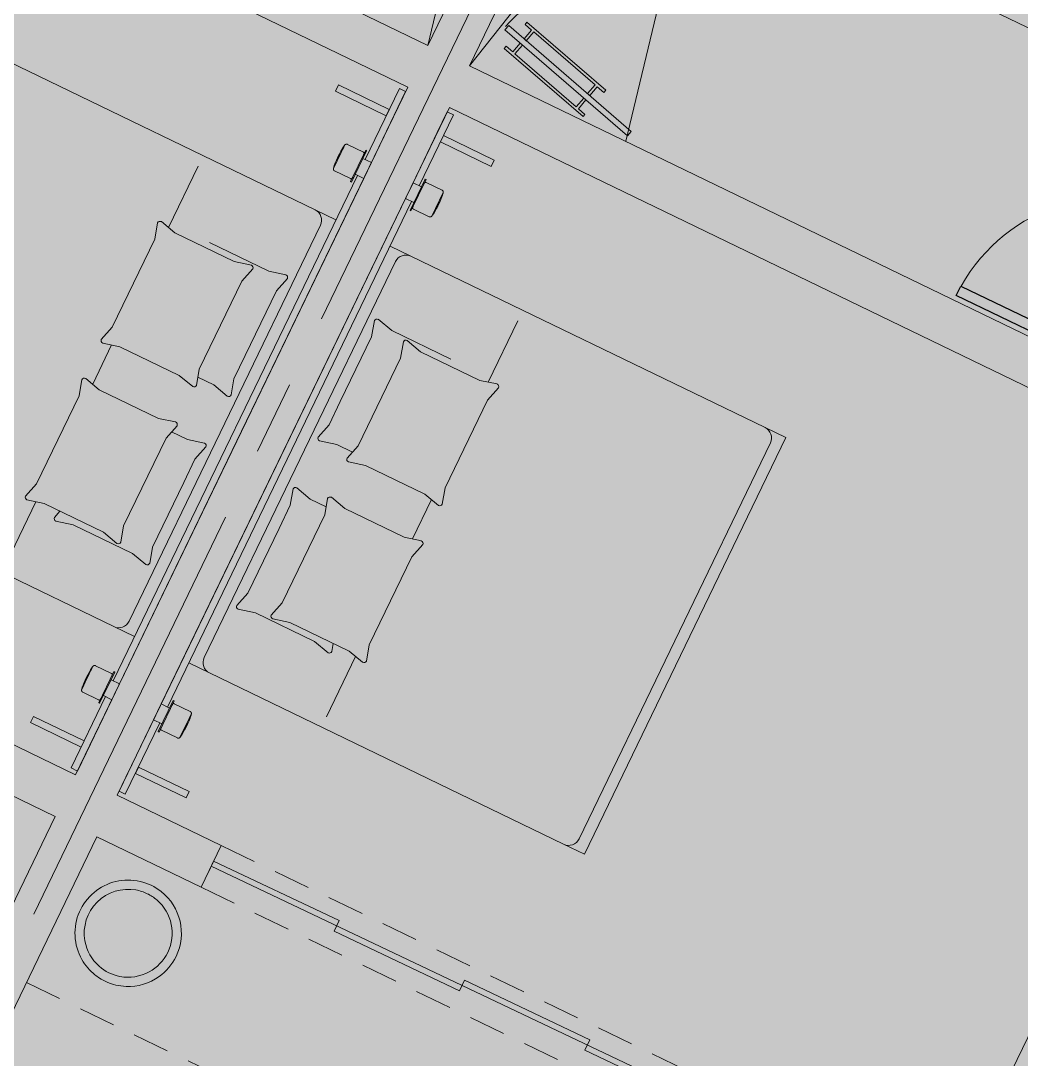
# Model space of a CAD drawing. Header units: metres. Extents: x -466 to 1322, y -1072 to 50.
# Drawn here: x 436.452 to 440.777, y -435.579 to -431.092 of the extents above; entities that cross this region are included whole.
import ezdxf

# ---------------------------------------------------------------- set-up
doc = ezdxf.new("R2010")
doc.units = ezdxf.units.M
for name, pattern in [('B1 P BAJA$0$HIDDEN', [9.525, 6.35, -3.175]), ('CENTER2', [28.575, 19.05, -3.175, 3.175, -3.175]), ('HIDDEN', [9.525, 6.35, -3.175]), ('Hidden 1_16_', [0.002381, 0.001587, -0.00079375])]:
    doc.linetypes.add(name, pattern=pattern)
for name, color, linetype, lineweight in [('A - CANCEL', 2, 'Continuous', 0), ('A - Hatch muros', 4, 'Continuous', 0), ('A - MURO BAJO', 2, 'Continuous', 0), ('A - PROY', 250, 'B1 P BAJA$0$HIDDEN', 0), ('A-DOOR', 2, 'Continuous', 9), ('A-EJES', 61, 'CENTER2', 0), ('A-Fixt', 122, 'Continuous', 5), ('A-MUEBLES', 5, 'Continuous', 0), ('A-MURO INT', 4, 'Continuous', 0)]:
    doc.layers.add(name, color=color, linetype=linetype, lineweight=lineweight)
doc.layers.add('A-PUERTA', color=2, linetype='Continuous')
doc.layers.add('Hatch Exterior', color=7, linetype='Continuous', lineweight=0, true_color=0xa99b89)
doc.layers.add('Hatch Interior', color=7, linetype='Continuous', lineweight=0, true_color=0xaf6350)

# ---------------------------------------------------------------- blocks, each defined once
blk = doc.blocks.new('JVAS_Puerta - 0_90 X 2_10-V18-Planta Baja')
at = {"color": 0}
for p, q in [((-0.425, -0.0425), (-0.425, -0.9025)), ((-0.374, -0.0425), (-0.425, -0.0425)), ((-0.374, -0.9025), (-0.374, -0.0425)), ((-0.425, -0.9025), (-0.374, -0.9025))]:
    blk.add_line(p, q, dxfattribs=at)
at = {"layer": 'A - PROY', "color": 18, "linetype": 'Continuous', "ltscale": 100, "true_color": 0x000000}
blk.add_arc((-0.425, -0.0525), 0.85, 273.4398, 0, dxfattribs=at)
at = {"layer": 'A-DOOR', "color": 253, "linetype": 'Continuous', "ltscale": 100}
for p, q in [((-0.45, 0.0425), (0.45, 0.0425)), ((-0.374, -0.1075), (0.45, -0.1075))]:
    blk.add_line(p, q, dxfattribs=at)
at = {"layer": 'A-DOOR'}
for p, q in [((-0.425, 0.0425), (-0.45, 0.0425)), ((-0.45, 0.0425), (-0.45, -0.1075)), ((-0.425, -0.0225), (-0.425, 0.0425)), ((0.45, 0.0425), (0.425, 0.0425)), ((0.425, 0.0425), (0.425, -0.0225)), ((0.45, -0.1075), (0.45, 0.0425)), ((-0.4, -0.0225), (-0.425, -0.0225)), ((-0.425, -0.1075), (-0.425, -0.0425)), ((-0.425, -0.0425), (-0.4, -0.0425)), ((-0.4, -0.0425), (-0.4, -0.0225)), ((0.425, -0.0225), (0.4, -0.0225)), ((0.4, -0.0225), (0.4, -0.0425)), ((0.4, -0.0425), (0.425, -0.0425)), ((0.425, -0.0425), (0.425, -0.1075)), ((-0.45, -0.1075), (-0.425, -0.1075)), ((0.425, -0.1075), (0.45, -0.1075))]:
    blk.add_line(p, q, dxfattribs=at)

msp = doc.modelspace()

# ---------------------------------------------------------------- hatches: boundary and pattern name
at = {"layer": 'A - Hatch muros', "transparency": 33554687}
h = msp.add_hatch(color=256, dxfattribs=at)
h.dxf.hatch_style = 1
h.paths.add_polyline_path([(422.6792, -430.2434), (426.1177, -423.131), (426.6579, -423.3922), (426.5709, -423.5722), (426.2107, -423.3981), (423.9039, -428.1697), (424.354, -428.3874), (424.267, -428.5674), (423.8168, -428.3498), (422.8593, -430.3305)])
h.paths.add_polyline_path([(429.5687, -427.0209), (430.3521, -425.4003), (427.6512, -424.0945), (427.216, -424.9948), (427.0359, -424.9078), (427.5582, -423.8274), (433.5002, -426.7001), (432.9779, -427.7805), (432.7979, -427.6934), (433.2331, -426.7931), (430.5322, -425.4874), (429.7487, -427.1079), (432.6297, -428.5007), (432.5427, -428.6808), (429.6617, -427.288), (428.2253, -430.259), (428.6755, -430.4766), (428.5884, -430.6567), (428.1383, -430.439), (427.1807, -432.4197), (427.0007, -432.3327), (427.9582, -430.352), (427.5081, -430.1344), (427.5951, -429.9543), (428.0453, -430.1719), (429.4816, -427.2009), (426.6006, -425.8081), (426.6877, -425.628)])
h.paths.add_polyline_path([(432.4598, -432.5283), (431.5022, -434.509), (431.3221, -434.4219), (432.2797, -432.4412), (431.8295, -432.2236), (431.9166, -432.0435), (432.3667, -432.2612), (434.6736, -427.4895), (434.3135, -427.3154), (434.4005, -427.1354), (435.3008, -427.5706), (435.2138, -427.7507), (434.8537, -427.5766), (432.5468, -432.3482), (432.997, -432.5658), (432.9099, -432.7459)])
h.paths.add_polyline_path([(438.2116, -431.1993), (438.9951, -429.5788), (436.2942, -428.273), (435.8589, -429.1733), (435.6788, -429.0863), (436.2012, -428.0059), (442.1432, -430.8786), (441.6209, -431.959), (441.4408, -431.8719), (441.8761, -430.9716), (439.1751, -429.6658), (438.3917, -431.2864), (441.2727, -432.6792), (441.1856, -432.8593), (438.3046, -431.4664), (436.8683, -434.4375), (437.3184, -434.6551), (437.2314, -434.8351), (436.7812, -434.6175), (435.8237, -436.5982), (435.6436, -436.5111), (436.6012, -434.5305), (436.151, -434.3128), (436.2381, -434.1328), (436.6882, -434.3504), (438.1246, -431.3794), (435.2436, -429.9866), (435.3306, -429.8065)])
h.paths.add_polyline_path([(443.3166, -431.668), (441.0097, -436.4396), (440.5595, -436.222), (440.4725, -436.4021), (440.9226, -436.6197), (439.9651, -438.6004), (440.1451, -438.6874), (441.1027, -436.7067), (441.5529, -436.9244), (441.6399, -436.7443), (441.1897, -436.5267), (443.4966, -431.7551), (443.8567, -431.9292), (443.9438, -431.7491), (443.0435, -431.3138), (442.9564, -431.4939)])
h.paths.add_polyline_path([(446.8546, -435.3778), (447.638, -433.7572), (444.9371, -432.4515), (444.5018, -433.3518), (444.3218, -433.2647), (444.8441, -432.1844), (450.7861, -435.0571), (450.2638, -436.1374), (450.0837, -436.0504), (450.519, -435.1501), (447.8181, -433.8443), (447.0346, -435.4648), (449.9156, -436.8577), (449.8285, -437.0377), (446.9476, -435.6449), (445.5112, -438.6159), (445.9614, -438.8335), (445.8743, -439.0136), (445.4242, -438.796), (444.4666, -440.7767), (444.2865, -440.6896), (445.2441, -438.7089), (444.794, -438.4913), (444.881, -438.3112), (445.3312, -438.5289), (446.7675, -435.5579), (443.8865, -434.165), (443.9736, -433.985)])
h.paths.add_polyline_path([(452.2266, -435.7535), (451.6864, -435.4923), (451.5994, -435.6724), (451.9595, -435.8465), (449.6526, -440.6181), (449.2037, -440.4011), (449.1142, -440.5799), (449.5656, -440.7982), (448.608, -442.7788), (448.7881, -442.8659)])
at = {"layer": 'Hatch Exterior', "transparency": 33554687}
h = msp.add_hatch(color=256, dxfattribs=at)
h.dxf.hatch_style = 1
h.paths.add_polyline_path([(422.6792, -430.2434), (427.1807, -432.4197), (431.5022, -434.509), (448.8046, -442.8739), (449.7456, -440.8852), (423.8168, -428.3498), (423.6368, -428.2628)])
at = {"layer": 'Hatch Interior', "transparency": 33554687}
h = msp.add_hatch(color=256, dxfattribs=at)
h.dxf.hatch_style = 1
edge = h.paths.add_edge_path()
edge.add_line((417.7382, -422.6064), (419.3856, -424.8173))
edge.add_arc((419.7198, -425.4323), 0.7, 36.6996, 118.5178, ccw=False)
edge.add_line((420.2811, -425.014), (421.6441, -423.998))
edge.add_line((421.6441, -423.998), (425.1105, -425.6739))
edge.add_line((425.1105, -425.6739), (423.8168, -428.3498))
edge.add_line((423.8168, -428.3498), (449.7456, -440.8852))
edge.add_line((449.7456, -440.8852), (452.2266, -435.7535))
edge.add_line((452.2266, -435.7535), (452.8795, -434.403))
edge.add_line((452.8795, -434.403), (426.2776, -421.5422))
edge.add_line((426.2776, -421.5422), (424.9683, -419.8365))
edge.add_line((424.9683, -419.8365), (443.8484, -405.7639))
edge.add_line((443.8484, -405.7639), (442.6531, -404.1604))
edge.add_line((442.6531, -404.1604), (449.1895, -399.2884))
edge.add_line((449.1895, -399.2884), (446.0819, -395.1192))
edge.add_line((446.0819, -395.1192), (408.2908, -423.2873))
edge.add_line((408.2908, -423.2873), (413.4672, -425.7899))
edge.add_line((413.4672, -425.7899), (417.7382, -422.6064))

# ---------------------------------------------------------------- linework, layer by layer
at = {"layer": 'A - CANCEL'}
for points in [[(437.2642, -434.7677), (437.2856, -434.7225), (437.8276, -434.9799), (437.8062, -435.0251), (438.3481, -435.2825), (438.3696, -435.2373), (438.9116, -435.4947), (438.8901, -435.5399)], [(437.2749, -434.7451), (440.5268, -436.2895), (440.5161, -436.3121), (439.9741, -436.0547), (439.9956, -436.0095), (439.4536, -435.7521), (439.4321, -435.7973), (438.8901, -435.5399)]]:
    msp.add_lwpolyline(points, dxfattribs=at)
at = {"layer": 'A - MURO BAJO', "ltscale": 0.05}
msp.add_lwpolyline([(441.6149, -431.5118), (440.4895, -430.9677), (440.7507, -430.4275)], dxfattribs=at)
at = {"layer": 'A - PROY', "linetype": 'HIDDEN'}
for p, q in [((438.6123, -429.5015), (438.2116, -431.1993)), ((439.4735, -429.9178), (438.3917, -431.2864)), ((439.4735, -429.9178), (439.0669, -431.6128))]:
    msp.add_line(p, q, dxfattribs=at)
at = {"layer": 'A - PROY', "color": 250, "linetype": 'Hidden 1_16_', "ltscale": 100}
msp.add_line((436.4765, -435.2477), (440.618, -437.2499), dxfattribs=at)
for points in [[(437.3184, -434.6551), (440.5595, -436.222)], [(437.2314, -434.8351), (440.4725, -436.4021)]]:
    msp.add_lwpolyline(points, dxfattribs=at)
at = {"layer": 'A - PROY', "linetype": 'Continuous', "ltscale": 100}
msp.add_arc((439.078, -431.574), 0.6997, 64.7196, 139.2625, dxfattribs=at)
at = {"layer": 'A-DOOR'}
msp.add_line((438.5612, -431.1128), (439.0911, -431.5702), dxfattribs=at)
msp.add_lwpolyline([(438.5612, -431.1128), (438.5449, -431.1317), (439.0749, -431.5889), (439.0911, -431.5702)], dxfattribs=at)
at = {"layer": 'A-EJES', "ltscale": 0.1}
msp.add_line((439.825, -428.0918), (433.9344, -440.2762), dxfattribs=at)
at = {"layer": 'A-Fixt'}
for points in [[(438.9115, -431.4151), (438.9019, -431.4068), (438.9345, -431.369), (438.6696, -431.1403), (438.6369, -431.1781), (438.6273, -431.1698), (438.66, -431.132), (438.6318, -431.1076), (438.64, -431.098), (438.9807, -431.392), (438.9724, -431.4017), (438.9442, -431.3773)], [(438.8951, -431.4341), (438.8855, -431.4258), (438.8529, -431.4636), (438.5879, -431.2349), (438.6206, -431.197), (438.611, -431.1888), (438.5783, -431.2266), (438.5501, -431.2022), (438.5418, -431.2118), (438.8824, -431.5059), (438.8907, -431.4963), (438.8625, -431.4719)]]:
    msp.add_lwpolyline(points, close=True, dxfattribs=at)
at = {"layer": 'A-MUEBLES'}
for p, q in [((437.724, -431.9087), (436.1935, -431.1688)), ((437.8258, -431.369), (437.8127, -431.3962)), ((438.0448, -431.4749), (437.8258, -431.369)), ((438.0883, -431.3849), (437.9401, -431.6915)), ((438.1156, -431.398), (438.0883, -431.3849)), ((437.8127, -431.3962), (438.0317, -431.5021)), ((437.9673, -431.7046), (438.1156, -431.398)), ((438.0719, -431.4883), (438.1155, -431.3982)), ((438.0317, -431.5021), (438.0448, -431.4749)), ((437.9673, -431.7046), (438.0589, -431.5153)), ((438.0589, -431.5153), (438.0719, -431.4883)), ((438.1474, -431.7917), (438.2956, -431.4851)), ((438.3228, -431.4982), (438.1746, -431.8048)), ((438.252, -431.5753), (438.2955, -431.4853)), ((438.2956, -431.4851), (438.3228, -431.4982)), ((438.1474, -431.7917), (438.2389, -431.6023)), ((438.2389, -431.6023), (438.252, -431.5753)), ((438.2661, -431.6155), (438.2793, -431.5883)), ((438.4852, -431.7214), (438.2661, -431.6155)), ((438.2793, -431.5883), (438.4983, -431.6942)), ((437.8528, -431.6285), (437.8035, -431.7306)), ((437.8435, -431.6477), (437.8528, -431.6285)), ((437.9328, -431.6593), (437.8641, -431.6261)), ((437.8776, -431.7868), (437.9429, -431.6517)), ((437.9468, -431.6536), (437.8815, -431.7887)), ((437.9429, -431.6517), (437.9418, -431.654)), ((437.9468, -431.6536), (437.9429, -431.6517)), ((437.9457, -431.6559), (437.9468, -431.6536)), ((437.9673, -431.7046), (437.9307, -431.6869)), ((437.9673, -431.7046), (437.9343, -431.773)), ((438.4983, -431.6942), (438.4852, -431.7214)), ((437.0901, -431.985), (437.2183, -431.7198)), ((437.8035, -431.7306), (437.8128, -431.7113)), ((437.8086, -431.7409), (437.8773, -431.7741)), ((437.907, -431.7599), (436.8513, -433.9436)), ((436.8785, -433.9567), (437.9343, -431.773)), ((437.406, -432.8657), (437.9343, -431.773)), ((437.8787, -431.7845), (437.8776, -431.7868)), ((437.8776, -431.7868), (437.8815, -431.7887)), ((437.8815, -431.7887), (437.8827, -431.7864)), ((437.8976, -431.7553), (437.9343, -431.773)), ((438.1474, -431.7917), (438.1143, -431.8601)), ((438.2001, -431.7761), (438.1348, -431.9111)), ((438.1387, -431.913), (438.204, -431.7779)), ((438.1474, -431.7917), (438.184, -431.8094)), ((438.199, -431.7784), (438.2001, -431.7761)), ((438.2001, -431.7761), (438.204, -431.7779)), ((438.204, -431.7779), (438.2029, -431.7802)), ((438.2044, -431.7906), (438.273, -431.8238)), ((438.2782, -431.8342), (438.2288, -431.9362)), ((438.2689, -431.8534), (438.2782, -431.8342)), ((437.0586, -434.0438), (438.1143, -431.8601)), ((438.1415, -431.8732), (437.0858, -434.057)), ((437.586, -432.9528), (438.1143, -431.8601)), ((438.1509, -431.8778), (438.1143, -431.8601)), ((437.814, -431.9523), (437.724, -431.9087)), ((438.1348, -431.9111), (438.1359, -431.9088)), ((438.1387, -431.913), (438.1348, -431.9111)), ((438.1398, -431.9107), (438.1387, -431.913)), ((438.2175, -431.9386), (438.1489, -431.9054)), ((438.2288, -431.9362), (438.2381, -431.917)), ((436.9203, -433.6861), (437.7473, -431.9755)), ((437.0312, -432.0354), (437.0434, -431.965)), ((437.06, -431.9598), (437.1182, -432.0084)), ((437.1182, -432.0084), (437.3744, -432.1323)), ((436.8476, -432.4152), (437.0312, -432.0354)), ((437.2676, -432.0497), (437.5238, -432.1735)), ((438.0485, -432.0656), (438.1385, -432.1092)), ((438.1385, -432.1092), (439.6691, -432.8491)), ((437.2448, -433.843), (438.0718, -432.1324)), ((437.3744, -432.1323), (437.4487, -432.1477)), ((437.455, -432.164), (437.4073, -432.2173)), ((437.5238, -432.1735), (437.5981, -432.189)), ((437.4073, -432.2173), (437.2237, -432.597)), ((437.6044, -432.2052), (437.5567, -432.2585)), ((437.5567, -432.2585), (437.4214, -432.5384)), ((436.7999, -432.4685), (436.8476, -432.4152)), ((437.9805, -432.387), (437.9683, -432.4575)), ((438.0554, -432.4305), (437.9971, -432.3819)), ((438.4725, -432.6533), (438.6007, -432.3881)), ((437.9683, -432.4575), (437.833, -432.7374)), ((438.3116, -432.5544), (438.0554, -432.4305)), ((436.7626, -432.6626), (436.8447, -432.4927)), ((436.8805, -432.5002), (436.8062, -432.4847)), ((437.1367, -432.624), (436.8805, -432.5002)), ((438.1056, -432.4785), (438.0934, -432.549)), ((438.1805, -432.522), (438.1222, -432.4734)), ((437.4214, -432.5384), (437.3731, -432.6383)), ((438.0934, -432.549), (437.9099, -432.9287)), ((438.4367, -432.6458), (438.1805, -432.522)), ((437.2237, -432.597), (437.2115, -432.6675)), ((436.7158, -432.6425), (436.7036, -432.713)), ((436.7906, -432.686), (436.7324, -432.6374)), ((437.1949, -432.6727), (437.1367, -432.624)), ((437.2861, -432.6653), (437.2176, -432.6322)), ((437.3731, -432.6383), (437.3609, -432.7088)), ((438.511, -432.6613), (438.4367, -432.6458)), ((437.0469, -432.8099), (436.7906, -432.686)), ((437.3443, -432.7139), (437.2861, -432.6653)), ((438.4696, -432.7308), (438.5172, -432.6775)), ((436.7036, -432.713), (436.52, -433.0928)), ((437.833, -432.7374), (437.7848, -432.8373)), ((438.286, -433.1106), (438.4696, -432.7308)), ((437.1211, -432.8253), (437.0469, -432.8099)), ((437.406, -432.8657), (436.8785, -433.9567)), ((437.0797, -432.8949), (437.1274, -432.8415)), ((437.172, -432.9013), (437.1035, -432.8682)), ((437.7848, -432.8373), (437.7371, -432.8906)), ((439.6691, -432.8491), (439.7591, -432.8926)), ((436.8961, -433.2746), (437.0797, -432.8949)), ((437.2462, -432.9168), (437.172, -432.9013)), ((437.7433, -432.9068), (437.8176, -432.9223)), ((439.6923, -432.9159), (438.8653, -434.6265)), ((439.7591, -432.8926), (438.8886, -434.6932)), ((437.586, -432.9528), (437.0586, -434.0438)), ((437.2048, -432.9863), (437.2525, -432.933)), ((437.8176, -432.9223), (437.8861, -432.9553)), ((437.9099, -432.9287), (437.8622, -432.9821)), ((435.323, -432.9694), (436.8535, -433.7094)), ((437.1566, -433.0862), (437.2048, -432.9863)), ((437.8684, -432.9983), (437.9427, -433.0137)), ((437.9427, -433.0137), (438.1989, -433.1376)), ((436.52, -433.0928), (436.4723, -433.1461)), ((437.0212, -433.3661), (437.1566, -433.0862)), ((437.6165, -433.1853), (437.6287, -433.1148)), ((437.6453, -433.1097), (437.7035, -433.1583)), ((438.1989, -433.1376), (438.2572, -433.1862)), ((438.2738, -433.1811), (438.286, -433.1106)), ((436.5171, -433.1703), (436.3914, -433.4304)), ((436.4786, -433.1623), (436.5529, -433.1778)), ((436.5529, -433.1778), (436.8091, -433.3016)), ((437.5682, -433.2852), (437.6165, -433.1853)), ((437.7035, -433.1583), (437.7719, -433.1914)), ((437.7659, -433.2266), (437.778, -433.1561)), ((437.7946, -433.1509), (437.8529, -433.1996)), ((438.1449, -433.3309), (438.227, -433.161)), ((436.6213, -433.2108), (436.5974, -433.2376)), ((437.5823, -433.6063), (437.7659, -433.2266)), ((437.8529, -433.1996), (438.1091, -433.3234)), ((436.6037, -433.2538), (436.678, -433.2692)), ((436.678, -433.2692), (436.9342, -433.3931)), ((436.884, -433.3451), (436.8961, -433.2746)), ((436.8091, -433.3016), (436.8674, -433.3502)), ((437.4329, -433.5651), (437.5682, -433.2852)), ((438.1091, -433.3234), (438.1834, -433.3389)), ((437.0091, -433.4366), (437.0212, -433.3661)), ((438.1897, -433.3551), (438.142, -433.4084)), ((440.5344, -436.0443), (441.8402, -433.3434)), ((436.9342, -433.3931), (436.9925, -433.4417)), ((438.142, -433.4084), (437.9584, -433.7882)), ((437.3852, -433.6184), (437.4329, -433.5651)), ((437.4658, -433.6501), (437.3915, -433.6346)), ((437.5346, -433.6596), (437.5823, -433.6063)), ((437.722, -433.7739), (437.4658, -433.6501)), ((437.6151, -433.6913), (437.5409, -433.6759)), ((436.8535, -433.7094), (436.9435, -433.7529)), ((437.8714, -433.8152), (437.6151, -433.6913)), ((437.7802, -433.8226), (437.722, -433.7739)), ((437.8029, -433.7821), (437.7968, -433.8174)), ((437.9296, -433.8638), (437.8714, -433.8152)), ((437.9584, -433.7882), (437.9462, -433.8586)), ((437.8994, -433.8386), (437.7737, -434.0987)), ((436.764, -433.8806), (436.7147, -433.9827)), ((436.7547, -433.8999), (436.764, -433.8806)), ((436.844, -433.9114), (436.7753, -433.8783)), ((436.7888, -434.0389), (436.8541, -433.9038)), ((436.858, -433.9057), (436.7927, -434.0408)), ((436.8541, -433.9038), (436.853, -433.9061)), ((436.858, -433.9057), (436.8541, -433.9038)), ((436.8569, -433.908), (436.858, -433.9057)), ((437.268, -433.9098), (437.178, -433.8662)), ((436.8785, -433.9567), (436.8419, -433.939)), ((438.7986, -434.6497), (437.268, -433.9098)), ((436.7147, -433.9827), (436.724, -433.9635)), ((436.7198, -433.993), (436.7885, -434.0262)), ((436.8785, -433.9567), (436.8455, -434.0252)), ((436.8182, -434.012), (436.6692, -434.3203)), ((436.6964, -434.3334), (436.8455, -434.0252)), ((436.8455, -434.0252), (436.7531, -434.2162)), ((436.7899, -434.0366), (436.7888, -434.0389)), ((436.7888, -434.0389), (436.7927, -434.0408)), ((436.7927, -434.0408), (436.7939, -434.0385)), ((436.8088, -434.0075), (436.8455, -434.0252)), ((437.1113, -434.0282), (437.046, -434.1632)), ((437.0499, -434.1651), (437.1152, -434.0301)), ((437.1102, -434.0305), (437.1113, -434.0282)), ((437.1113, -434.0282), (437.1152, -434.0301)), ((437.1152, -434.0301), (437.1141, -434.0324)), ((437.0586, -434.0438), (437.0255, -434.1122)), ((437.0586, -434.0438), (437.0952, -434.0615)), ((437.1156, -434.0428), (437.1842, -434.0759)), ((437.1894, -434.0863), (437.14, -434.1883)), ((437.1801, -434.1055), (437.1894, -434.0863)), ((436.5069, -434.0972), (436.4937, -434.1244)), ((436.4937, -434.1244), (436.7127, -434.2302)), ((436.7259, -434.203), (436.5069, -434.0972)), ((436.8765, -434.4205), (437.0255, -434.1122)), ((437.0527, -434.1254), (436.9037, -434.4336)), ((437.0255, -434.1122), (436.9332, -434.3032)), ((437.0621, -434.1299), (437.0255, -434.1122)), ((437.046, -434.1632), (437.0471, -434.1609)), ((437.0499, -434.1651), (437.046, -434.1632)), ((437.051, -434.1628), (437.0499, -434.1651)), ((437.1287, -434.1907), (437.0601, -434.1575)), ((437.14, -434.1883), (437.1493, -434.1691)), ((436.7127, -434.2302), (436.7259, -434.203)), ((436.7531, -434.2162), (436.74, -434.2432)), ((436.74, -434.2432), (436.6965, -434.3332)), ((436.9332, -434.3032), (436.9201, -434.3303)), ((436.6692, -434.3203), (436.6964, -434.3334)), ((436.9201, -434.3303), (436.8766, -434.4203)), ((436.9472, -434.3436), (436.9604, -434.3164)), ((437.1662, -434.4495), (436.9472, -434.3436)), ((436.9604, -434.3164), (437.1794, -434.4223)), ((436.9037, -434.4336), (436.8765, -434.4205)), ((437.1794, -434.4223), (437.1662, -434.4495)), ((438.8886, -434.6932), (438.7986, -434.6497))]:
    msp.add_line(p, q, dxfattribs=at)
at = {"layer": 'A-MUEBLES', "flags": 128}
for points in [[(437.8302, -431.6662), (437.8358, -431.655), (437.842, -431.6441), (437.8447, -431.6394)], [(437.8447, -431.6394), (437.8464, -431.6369), (437.8481, -431.6344), (437.8499, -431.632), (437.8518, -431.6297), (437.8528, -431.6285)], [(437.8528, -431.6285), (437.8531, -431.6282), (437.8533, -431.628), (437.8536, -431.6277), (437.8539, -431.6275), (437.8542, -431.6272), (437.8545, -431.627), (437.8548, -431.6268), (437.8551, -431.6266), (437.8554, -431.6264), (437.8558, -431.6262), (437.8561, -431.626), (437.8565, -431.6259), (437.8568, -431.6258), (437.8572, -431.6256), (437.8575, -431.6255), (437.8579, -431.6254), (437.8583, -431.6254), (437.8586, -431.6253), (437.859, -431.6252), (437.8594, -431.6252), (437.8598, -431.6252), (437.8601, -431.6252), (437.8605, -431.6252), (437.8609, -431.6252), (437.8613, -431.6253), (437.8616, -431.6253), (437.862, -431.6254), (437.8624, -431.6255), (437.8627, -431.6256), (437.8631, -431.6257), (437.8635, -431.6258), (437.8638, -431.626), (437.8641, -431.6261)], [(437.9328, -431.6593), (437.933, -431.6594), (437.9332, -431.6595), (437.9334, -431.6597), (437.9336, -431.6598), (437.9338, -431.6599), (437.9339, -431.6601), (437.9341, -431.6602), (437.9343, -431.6604), (437.9345, -431.6606), (437.9346, -431.6607), (437.9348, -431.6609), (437.9349, -431.6611), (437.9351, -431.6613), (437.9352, -431.6615), (437.9353, -431.6617), (437.9354, -431.6619), (437.9355, -431.6621), (437.9356, -431.6623), (437.9357, -431.6625), (437.9358, -431.6628), (437.9359, -431.663), (437.9359, -431.6632), (437.936, -431.6634), (437.936, -431.6637), (437.936, -431.6639), (437.9361, -431.6641), (437.9361, -431.6644), (437.9361, -431.6646), (437.9361, -431.6648), (437.9361, -431.6651), (437.936, -431.6653), (437.936, -431.6655), (437.936, -431.6658), (437.9359, -431.666), (437.9359, -431.6662), (437.9358, -431.6665), (437.9357, -431.6667), (437.9356, -431.6669), (437.9355, -431.6671)], [(437.807, -431.7175), (437.8116, -431.7058), (437.8166, -431.6944), (437.8189, -431.6894)], [(437.8302, -431.6662), (437.8302, -431.6662), (437.8302, -431.6662), (437.8301, -431.6662), (437.8301, -431.6663), (437.8301, -431.6664), (437.83, -431.6665), (437.83, -431.6666), (437.8299, -431.6667), (437.8298, -431.6669), (437.8297, -431.6671), (437.8296, -431.6673), (437.8295, -431.6675), (437.8294, -431.6677), (437.8293, -431.6679), (437.8292, -431.6682), (437.8291, -431.6685), (437.8289, -431.6687), (437.8288, -431.669), (437.8286, -431.6694), (437.8285, -431.6697), (437.8283, -431.67), (437.8281, -431.6704), (437.828, -431.6707), (437.8278, -431.6711), (437.8276, -431.6715), (437.8274, -431.6719), (437.8272, -431.6723), (437.827, -431.6727), (437.8268, -431.6731), (437.8266, -431.6736), (437.8264, -431.674), (437.8262, -431.6745), (437.8259, -431.6749), (437.8257, -431.6754), (437.8255, -431.6758), (437.8253, -431.6763), (437.8251, -431.6767), (437.8248, -431.6772), (437.8246, -431.6777), (437.8244, -431.6781), (437.8242, -431.6786), (437.8239, -431.6791), (437.8237, -431.6795), (437.8235, -431.68), (437.8233, -431.6804), (437.823, -431.6809), (437.8228, -431.6813), (437.8226, -431.6818), (437.8224, -431.6822), (437.8222, -431.6826), (437.822, -431.6831), (437.8218, -431.6835), (437.8216, -431.6839), (437.8214, -431.6843), (437.8212, -431.6846), (437.8211, -431.685), (437.8209, -431.6854), (437.8207, -431.6857), (437.8205, -431.6861), (437.8204, -431.6864), (437.8202, -431.6867), (437.8201, -431.687), (437.82, -431.6873), (437.8198, -431.6875), (437.8197, -431.6878), (437.8196, -431.688), (437.8195, -431.6882), (437.8194, -431.6884), (437.8193, -431.6886), (437.8192, -431.6888), (437.8192, -431.6889), (437.8191, -431.689), (437.8191, -431.6892), (437.819, -431.6892), (437.819, -431.6893), (437.8189, -431.6894), (437.8189, -431.6894), (437.8189, -431.6894)], [(437.8189, -431.6894), (437.8189, -431.6894), (437.8189, -431.6894), (437.819, -431.6894), (437.819, -431.6893), (437.819, -431.6892), (437.8191, -431.6891), (437.8191, -431.689), (437.8192, -431.6888), (437.8193, -431.6887), (437.8194, -431.6885), (437.8195, -431.6883), (437.8196, -431.6881), (437.8197, -431.6879), (437.8198, -431.6877), (437.8199, -431.6874), (437.82, -431.6871), (437.8202, -431.6868), (437.8203, -431.6865), (437.8205, -431.6862), (437.8206, -431.6859), (437.8208, -431.6856), (437.821, -431.6852), (437.8211, -431.6848), (437.8213, -431.6845), (437.8215, -431.6841), (437.8217, -431.6837), (437.8219, -431.6833), (437.8221, -431.6829), (437.8223, -431.6824), (437.8225, -431.682), (437.8227, -431.6816), (437.8229, -431.6811), (437.8231, -431.6807), (437.8234, -431.6802), (437.8236, -431.6798), (437.8238, -431.6793), (437.824, -431.6789), (437.8243, -431.6784), (437.8245, -431.6779), (437.8247, -431.6775), (437.8249, -431.677), (437.8252, -431.6765), (437.8254, -431.6761), (437.8256, -431.6756), (437.8258, -431.6752), (437.826, -431.6747), (437.8263, -431.6743), (437.8265, -431.6738), (437.8267, -431.6734), (437.8269, -431.673), (437.8271, -431.6725), (437.8273, -431.6721), (437.8275, -431.6717), (437.8277, -431.6713), (437.8279, -431.6709), (437.828, -431.6706), (437.8282, -431.6702), (437.8284, -431.6699), (437.8285, -431.6695), (437.8287, -431.6692), (437.8288, -431.6689), (437.829, -431.6686), (437.8291, -431.6683), (437.8292, -431.6681), (437.8294, -431.6678), (437.8295, -431.6676), (437.8296, -431.6674), (437.8297, -431.6672), (437.8298, -431.667), (437.8298, -431.6668), (437.8299, -431.6667), (437.83, -431.6666), (437.83, -431.6664), (437.8301, -431.6663), (437.8301, -431.6663), (437.8301, -431.6662), (437.8302, -431.6662), (437.8302, -431.6662)], [(437.9333, -431.6717), (437.9337, -431.6709), (437.934, -431.6702), (437.9344, -431.6695), (437.9346, -431.6689), (437.9349, -431.6684), (437.9351, -431.668), (437.9352, -431.6677), (437.9354, -431.6674), (437.9354, -431.6673), (437.9355, -431.6672)], [(437.9355, -431.6672), (437.9354, -431.6673), (437.9353, -431.6675), (437.9352, -431.6678), (437.935, -431.6682)], [(437.8086, -431.7409), (437.8083, -431.7407), (437.808, -431.7405), (437.8077, -431.7403), (437.8073, -431.7401), (437.807, -431.7399), (437.8067, -431.7397), (437.8064, -431.7394), (437.8062, -431.7392), (437.8059, -431.7389), (437.8057, -431.7386), (437.8054, -431.7383), (437.8052, -431.738), (437.805, -431.7377), (437.8048, -431.7374), (437.8046, -431.7371), (437.8044, -431.7368), (437.8042, -431.7364), (437.8041, -431.7361), (437.8039, -431.7357), (437.8038, -431.7354), (437.8037, -431.735), (437.8036, -431.7346), (437.8035, -431.7343), (437.8034, -431.7339), (437.8034, -431.7335), (437.8033, -431.7332), (437.8033, -431.7328), (437.8033, -431.7324), (437.8033, -431.732), (437.8033, -431.7316), (437.8034, -431.7313), (437.8034, -431.7309), (437.8035, -431.7306)], [(437.8035, -431.7306), (437.8041, -431.7276), (437.8048, -431.7247), (437.8056, -431.7217), (437.8065, -431.7189), (437.807, -431.7175)], [(437.885, -431.7716), (437.8849, -431.7718), (437.8848, -431.772), (437.8847, -431.7722), (437.8845, -431.7724), (437.8844, -431.7725), (437.8842, -431.7727), (437.8841, -431.7729), (437.8839, -431.7731), (437.8837, -431.7732), (437.8835, -431.7734), (437.8834, -431.7735), (437.8832, -431.7736), (437.883, -431.7738), (437.8828, -431.7739), (437.8826, -431.774), (437.8823, -431.7741), (437.8821, -431.7742), (437.8819, -431.7743), (437.8817, -431.7744), (437.8815, -431.7744), (437.8812, -431.7745), (437.881, -431.7746), (437.8808, -431.7746), (437.8805, -431.7746), (437.8803, -431.7747), (437.8801, -431.7747), (437.8798, -431.7747), (437.8796, -431.7747), (437.8794, -431.7747), (437.8791, -431.7746), (437.8789, -431.7746), (437.8787, -431.7746), (437.8784, -431.7745), (437.8782, -431.7744), (437.878, -431.7744), (437.8778, -431.7743), (437.8776, -431.7742), (437.8773, -431.7741), (437.8773, -431.7741)], [(437.8855, -431.7705), (437.8854, -431.7708), (437.8853, -431.7711), (437.8852, -431.7713), (437.8851, -431.7713)], [(437.8852, -431.7713), (437.8852, -431.7712), (437.8853, -431.771), (437.8855, -431.7707), (437.8856, -431.7703), (437.8859, -431.7699), (437.8861, -431.7693), (437.8864, -431.7687), (437.8867, -431.768), (437.8871, -431.7672), (437.8875, -431.7664)], [(438.1943, -431.7979), (438.1947, -431.7971), (438.1951, -431.7964), (438.1954, -431.7957), (438.1957, -431.7951), (438.1959, -431.7946), (438.1961, -431.7942), (438.1963, -431.7939), (438.1964, -431.7936), (438.1965, -431.7935), (438.1965, -431.7934)], [(438.1965, -431.7934), (438.1964, -431.7935), (438.1963, -431.7937), (438.1962, -431.794), (438.196, -431.7944)], [(438.2044, -431.7906), (438.2042, -431.7905), (438.2039, -431.7904), (438.2037, -431.7904), (438.2035, -431.7903), (438.2033, -431.7902), (438.203, -431.7902), (438.2028, -431.7901), (438.2026, -431.7901), (438.2023, -431.7901), (438.2021, -431.7901), (438.2019, -431.79), (438.2016, -431.79), (438.2014, -431.7901), (438.2012, -431.7901), (438.2009, -431.7901), (438.2007, -431.7901), (438.2005, -431.7902), (438.2002, -431.7903), (438.2, -431.7903), (438.1998, -431.7904), (438.1996, -431.7905), (438.1994, -431.7906), (438.1991, -431.7907), (438.1989, -431.7908), (438.1987, -431.7909), (438.1985, -431.791), (438.1983, -431.7912), (438.1982, -431.7913), (438.198, -431.7915), (438.1978, -431.7916), (438.1976, -431.7918), (438.1975, -431.792), (438.1973, -431.7921), (438.1972, -431.7923), (438.197, -431.7925), (438.1969, -431.7927), (438.1968, -431.7929), (438.1967, -431.7931), (438.1965, -431.7933)], [(438.2782, -431.8342), (438.2782, -431.8338), (438.2783, -431.8334), (438.2783, -431.833), (438.2783, -431.8327), (438.2783, -431.8323), (438.2783, -431.8319), (438.2783, -431.8315), (438.2783, -431.8312), (438.2782, -431.8308), (438.2781, -431.8304), (438.2781, -431.83), (438.278, -431.8297), (438.2778, -431.8293), (438.2777, -431.829), (438.2776, -431.8286), (438.2774, -431.8283), (438.2773, -431.8279), (438.2771, -431.8276), (438.2769, -431.8273), (438.2767, -431.827), (438.2765, -431.8267), (438.2762, -431.8264), (438.276, -431.8261), (438.2757, -431.8258), (438.2755, -431.8255), (438.2752, -431.8253), (438.2749, -431.825), (438.2746, -431.8248), (438.2743, -431.8246), (438.274, -431.8244), (438.2736, -431.8242), (438.2733, -431.824), (438.273, -431.8238)], [(438.2746, -431.8472), (438.2756, -431.8444), (438.2765, -431.8415), (438.2772, -431.8386), (438.2779, -431.8356), (438.2782, -431.8342)], [(438.2627, -431.8753), (438.2627, -431.8753), (438.2627, -431.8753), (438.2627, -431.8754), (438.2627, -431.8754), (438.2626, -431.8755), (438.2626, -431.8756), (438.2625, -431.8757), (438.2624, -431.8759), (438.2624, -431.876), (438.2623, -431.8762), (438.2622, -431.8764), (438.2621, -431.8766), (438.262, -431.8768), (438.2619, -431.8771), (438.2617, -431.8773), (438.2616, -431.8776), (438.2615, -431.8779), (438.2613, -431.8782), (438.2612, -431.8785), (438.261, -431.8788), (438.2609, -431.8791), (438.2607, -431.8795), (438.2605, -431.8799), (438.2603, -431.8802), (438.2601, -431.8806), (438.2599, -431.881), (438.2598, -431.8814), (438.2596, -431.8818), (438.2593, -431.8823), (438.2591, -431.8827), (438.2589, -431.8831), (438.2587, -431.8836), (438.2585, -431.884), (438.2583, -431.8845), (438.2581, -431.8849), (438.2578, -431.8854), (438.2576, -431.8859), (438.2574, -431.8863), (438.2572, -431.8868), (438.2569, -431.8873), (438.2567, -431.8877), (438.2565, -431.8882), (438.2563, -431.8886), (438.256, -431.8891), (438.2558, -431.8896), (438.2556, -431.89), (438.2554, -431.8905), (438.2552, -431.8909), (438.255, -431.8913), (438.2548, -431.8918), (438.2546, -431.8922), (438.2544, -431.8926), (438.2542, -431.893), (438.254, -431.8934), (438.2538, -431.8938), (438.2536, -431.8941), (438.2534, -431.8945), (438.2533, -431.8948), (438.2531, -431.8952), (438.253, -431.8955), (438.2528, -431.8958), (438.2527, -431.8961), (438.2525, -431.8964), (438.2524, -431.8966), (438.2523, -431.8969), (438.2522, -431.8971), (438.2521, -431.8973), (438.252, -431.8975), (438.2519, -431.8977), (438.2518, -431.8979), (438.2517, -431.898), (438.2517, -431.8982), (438.2516, -431.8983), (438.2516, -431.8984), (438.2515, -431.8984), (438.2515, -431.8985), (438.2515, -431.8985), (438.2515, -431.8986)], [(438.2515, -431.8986), (438.2515, -431.8985), (438.2515, -431.8985), (438.2515, -431.8985), (438.2515, -431.8984), (438.2516, -431.8983), (438.2516, -431.8982), (438.2517, -431.8981), (438.2518, -431.898), (438.2518, -431.8978), (438.2519, -431.8976), (438.252, -431.8974), (438.2521, -431.8972), (438.2522, -431.897), (438.2523, -431.8968), (438.2525, -431.8965), (438.2526, -431.8963), (438.2527, -431.896), (438.2529, -431.8957), (438.253, -431.8954), (438.2532, -431.895), (438.2533, -431.8947), (438.2535, -431.8943), (438.2537, -431.894), (438.2539, -431.8936), (438.2541, -431.8932), (438.2543, -431.8928), (438.2544, -431.8924), (438.2546, -431.892), (438.2549, -431.8916), (438.2551, -431.8911), (438.2553, -431.8907), (438.2555, -431.8903), (438.2557, -431.8898), (438.2559, -431.8894), (438.2561, -431.8889), (438.2564, -431.8884), (438.2566, -431.888), (438.2568, -431.8875), (438.257, -431.887), (438.2573, -431.8866), (438.2575, -431.8861), (438.2577, -431.8856), (438.2579, -431.8852), (438.2582, -431.8847), (438.2584, -431.8843), (438.2586, -431.8838), (438.2588, -431.8834), (438.259, -431.8829), (438.2592, -431.8825), (438.2594, -431.8821), (438.2596, -431.8817), (438.2598, -431.8812), (438.26, -431.8808), (438.2602, -431.8805), (438.2604, -431.8801), (438.2606, -431.8797), (438.2608, -431.8793), (438.2609, -431.879), (438.2611, -431.8787), (438.2613, -431.8783), (438.2614, -431.878), (438.2615, -431.8777), (438.2617, -431.8775), (438.2618, -431.8772), (438.2619, -431.8769), (438.262, -431.8767), (438.2621, -431.8765), (438.2622, -431.8763), (438.2623, -431.8761), (438.2624, -431.876), (438.2625, -431.8758), (438.2625, -431.8757), (438.2626, -431.8756), (438.2626, -431.8755), (438.2627, -431.8754), (438.2627, -431.8753), (438.2627, -431.8753), (438.2627, -431.8753)], [(438.2627, -431.8753), (438.2679, -431.8639), (438.2727, -431.8523), (438.2746, -431.8472)], [(438.146, -431.8978), (438.146, -431.898), (438.1459, -431.8982), (438.1458, -431.8984), (438.1457, -431.8986), (438.1457, -431.8989), (438.1456, -431.8991), (438.1456, -431.8993), (438.1456, -431.8996), (438.1456, -431.8998), (438.1456, -431.9), (438.1456, -431.9003), (438.1456, -431.9005), (438.1456, -431.9007), (438.1456, -431.901), (438.1457, -431.9012), (438.1457, -431.9014), (438.1458, -431.9017), (438.1458, -431.9019), (438.1459, -431.9021), (438.146, -431.9023), (438.1461, -431.9025), (438.1462, -431.9028), (438.1463, -431.903), (438.1464, -431.9032), (438.1466, -431.9034), (438.1467, -431.9036), (438.1468, -431.9037), (438.147, -431.9039), (438.1471, -431.9041), (438.1473, -431.9043), (438.1475, -431.9044), (438.1476, -431.9046), (438.1478, -431.9047), (438.148, -431.9049), (438.1482, -431.905), (438.1484, -431.9051), (438.1486, -431.9053), (438.1488, -431.9054), (438.1489, -431.9054)], [(438.1462, -431.8975), (438.1462, -431.8974), (438.1463, -431.8972), (438.1465, -431.8969), (438.1466, -431.8965), (438.1469, -431.896), (438.1471, -431.8955), (438.1474, -431.8949), (438.1478, -431.8942), (438.1481, -431.8934), (438.1485, -431.8926)], [(438.1466, -431.8967), (438.1464, -431.897), (438.1463, -431.8973), (438.1462, -431.8974), (438.1462, -431.8975)], [(438.2288, -431.9362), (438.2308, -431.9339), (438.2327, -431.9315), (438.2344, -431.9291), (438.2361, -431.9266), (438.2369, -431.9253)], [(438.2369, -431.9253), (438.2432, -431.9145), (438.2491, -431.9034), (438.2515, -431.8986)], [(438.2175, -431.9386), (438.2179, -431.9387), (438.2182, -431.9389), (438.2186, -431.939), (438.2189, -431.9391), (438.2193, -431.9392), (438.2197, -431.9393), (438.22, -431.9394), (438.2204, -431.9394), (438.2208, -431.9395), (438.2212, -431.9395), (438.2215, -431.9395), (438.2219, -431.9395), (438.2223, -431.9395), (438.2227, -431.9395), (438.223, -431.9394), (438.2234, -431.9393), (438.2238, -431.9393), (438.2241, -431.9392), (438.2245, -431.9391), (438.2249, -431.9389), (438.2252, -431.9388), (438.2256, -431.9387), (438.2259, -431.9385), (438.2262, -431.9383), (438.2266, -431.9381), (438.2269, -431.9379), (438.2272, -431.9377), (438.2275, -431.9375), (438.2278, -431.9372), (438.2281, -431.937), (438.2283, -431.9367), (438.2286, -431.9365), (438.2288, -431.9362)], [(436.7414, -433.9183), (436.747, -433.9071), (436.7532, -433.8962), (436.7559, -433.8915)], [(436.7559, -433.8915), (436.7576, -433.889), (436.7593, -433.8865), (436.7611, -433.8841), (436.763, -433.8818), (436.764, -433.8806)], [(436.764, -433.8806), (436.7643, -433.8804), (436.7645, -433.8801), (436.7648, -433.8798), (436.7651, -433.8796), (436.7654, -433.8793), (436.7657, -433.8791), (436.766, -433.8789), (436.7663, -433.8787), (436.7666, -433.8785), (436.767, -433.8783), (436.7673, -433.8782), (436.7677, -433.878), (436.768, -433.8779), (436.7684, -433.8778), (436.7687, -433.8777), (436.7691, -433.8776), (436.7695, -433.8775), (436.7698, -433.8774), (436.7702, -433.8774), (436.7706, -433.8773), (436.771, -433.8773), (436.7713, -433.8773), (436.7717, -433.8773), (436.7721, -433.8774), (436.7725, -433.8774), (436.7728, -433.8775), (436.7732, -433.8775), (436.7736, -433.8776), (436.7739, -433.8777), (436.7743, -433.8778), (436.7747, -433.878), (436.775, -433.8781), (436.7753, -433.8783)], [(436.7182, -433.9696), (436.7228, -433.9579), (436.7278, -433.9465), (436.7301, -433.9416)], [(436.7414, -433.9183), (436.7414, -433.9183), (436.7414, -433.9183), (436.7413, -433.9184), (436.7413, -433.9184), (436.7413, -433.9185), (436.7412, -433.9186), (436.7412, -433.9187), (436.7411, -433.9189), (436.741, -433.919), (436.7409, -433.9192), (436.7408, -433.9194), (436.7407, -433.9196), (436.7406, -433.9198), (436.7405, -433.9201), (436.7404, -433.9203), (436.7403, -433.9206), (436.7401, -433.9209), (436.74, -433.9212), (436.7398, -433.9215), (436.7397, -433.9218), (436.7395, -433.9222), (436.7393, -433.9225), (436.7392, -433.9229), (436.739, -433.9232), (436.7388, -433.9236), (436.7386, -433.924), (436.7384, -433.9244), (436.7382, -433.9248), (436.738, -433.9253), (436.7378, -433.9257), (436.7376, -433.9261), (436.7374, -433.9266), (436.7371, -433.927), (436.7369, -433.9275), (436.7367, -433.9279), (436.7365, -433.9284), (436.7363, -433.9289), (436.736, -433.9293), (436.7358, -433.9298), (436.7356, -433.9303), (436.7354, -433.9307), (436.7351, -433.9312), (436.7349, -433.9317), (436.7347, -433.9321), (436.7345, -433.9326), (436.7342, -433.933), (436.734, -433.9335), (436.7338, -433.9339), (436.7336, -433.9343), (436.7334, -433.9348), (436.7332, -433.9352), (436.733, -433.9356), (436.7328, -433.936), (436.7326, -433.9364), (436.7324, -433.9368), (436.7323, -433.9371), (436.7321, -433.9375), (436.7319, -433.9378), (436.7318, -433.9382), (436.7316, -433.9385), (436.7314, -433.9388), (436.7313, -433.9391), (436.7312, -433.9394), (436.731, -433.9396), (436.7309, -433.9399), (436.7308, -433.9401), (436.7307, -433.9403), (436.7306, -433.9405), (436.7305, -433.9407), (436.7304, -433.9409), (436.7304, -433.941), (436.7303, -433.9412), (436.7303, -433.9413), (436.7302, -433.9414), (436.7302, -433.9414), (436.7301, -433.9415), (436.7301, -433.9415), (436.7301, -433.9416)], [(436.7301, -433.9416), (436.7301, -433.9416), (436.7301, -433.9415), (436.7302, -433.9415), (436.7302, -433.9414), (436.7302, -433.9413), (436.7303, -433.9412), (436.7303, -433.9411), (436.7304, -433.941), (436.7305, -433.9408), (436.7306, -433.9406), (436.7307, -433.9405), (436.7308, -433.9402), (436.7309, -433.94), (436.731, -433.9398), (436.7311, -433.9395), (436.7312, -433.9393), (436.7314, -433.939), (436.7315, -433.9387), (436.7317, -433.9384), (436.7318, -433.938), (436.732, -433.9377), (436.7322, -433.9373), (436.7323, -433.937), (436.7325, -433.9366), (436.7327, -433.9362), (436.7329, -433.9358), (436.7331, -433.9354), (436.7333, -433.935), (436.7335, -433.9346), (436.7337, -433.9341), (436.7339, -433.9337), (436.7341, -433.9333), (436.7343, -433.9328), (436.7346, -433.9324), (436.7348, -433.9319), (436.735, -433.9314), (436.7352, -433.931), (436.7355, -433.9305), (436.7357, -433.93), (436.7359, -433.9296), (436.7361, -433.9291), (436.7364, -433.9287), (436.7366, -433.9282), (436.7368, -433.9277), (436.737, -433.9273), (436.7372, -433.9268), (436.7375, -433.9264), (436.7377, -433.9259), (436.7379, -433.9255), (436.7381, -433.9251), (436.7383, -433.9247), (436.7385, -433.9242), (436.7387, -433.9238), (436.7389, -433.9235), (436.7391, -433.9231), (436.7392, -433.9227), (436.7394, -433.9223), (436.7396, -433.922), (436.7397, -433.9217), (436.7399, -433.9213), (436.74, -433.921), (436.7402, -433.9207), (436.7403, -433.9205), (436.7404, -433.9202), (436.7406, -433.9199), (436.7407, -433.9197), (436.7408, -433.9195), (436.7409, -433.9193), (436.741, -433.9191), (436.741, -433.919), (436.7411, -433.9188), (436.7412, -433.9187), (436.7412, -433.9186), (436.7413, -433.9185), (436.7413, -433.9184), (436.7413, -433.9183), (436.7414, -433.9183), (436.7414, -433.9183)], [(436.844, -433.9114), (436.8442, -433.9116), (436.8444, -433.9117), (436.8446, -433.9118), (436.8448, -433.9119), (436.845, -433.9121), (436.8451, -433.9122), (436.8453, -433.9124), (436.8455, -433.9125), (436.8457, -433.9127), (436.8458, -433.9129), (436.846, -433.913), (436.8461, -433.9132), (436.8463, -433.9134), (436.8464, -433.9136), (436.8465, -433.9138), (436.8466, -433.914), (436.8467, -433.9142), (436.8468, -433.9144), (436.8469, -433.9147), (436.847, -433.9149), (436.8471, -433.9151), (436.8471, -433.9153), (436.8472, -433.9156), (436.8472, -433.9158), (436.8472, -433.916), (436.8473, -433.9163), (436.8473, -433.9165), (436.8473, -433.9167), (436.8473, -433.917), (436.8473, -433.9172), (436.8472, -433.9174), (436.8472, -433.9177), (436.8472, -433.9179), (436.8471, -433.9181), (436.8471, -433.9184), (436.847, -433.9186), (436.8469, -433.9188), (436.8468, -433.919), (436.8467, -433.9192)], [(436.8445, -433.9239), (436.8449, -433.923), (436.8452, -433.9223), (436.8456, -433.9216), (436.8458, -433.9211), (436.8461, -433.9206), (436.8463, -433.9202), (436.8464, -433.9198), (436.8466, -433.9196), (436.8466, -433.9194), (436.8467, -433.9193)], [(436.8467, -433.9193), (436.8466, -433.9195), (436.8465, -433.9197), (436.8464, -433.92), (436.8462, -433.9203)], [(436.7198, -433.993), (436.7195, -433.9929), (436.7192, -433.9927), (436.7189, -433.9925), (436.7185, -433.9923), (436.7182, -433.992), (436.7179, -433.9918), (436.7176, -433.9916), (436.7174, -433.9913), (436.7171, -433.991), (436.7169, -433.9908), (436.7166, -433.9905), (436.7164, -433.9902), (436.7162, -433.9899), (436.716, -433.9895), (436.7158, -433.9892), (436.7156, -433.9889), (436.7154, -433.9885), (436.7153, -433.9882), (436.7151, -433.9879), (436.715, -433.9875), (436.7149, -433.9871), (436.7148, -433.9868), (436.7147, -433.9864), (436.7146, -433.986), (436.7146, -433.9857), (436.7145, -433.9853), (436.7145, -433.9849), (436.7145, -433.9845), (436.7145, -433.9842), (436.7145, -433.9838), (436.7146, -433.9834), (436.7146, -433.983), (436.7147, -433.9827)], [(436.7147, -433.9827), (436.7153, -433.9797), (436.716, -433.9768), (436.7168, -433.9739), (436.7177, -433.971), (436.7182, -433.9696)], [(436.7962, -434.0237), (436.7961, -434.0239), (436.796, -434.0241), (436.7959, -434.0243), (436.7957, -434.0245), (436.7956, -434.0247), (436.7954, -434.0248), (436.7953, -434.025), (436.7951, -434.0252), (436.7949, -434.0253), (436.7947, -434.0255), (436.7946, -434.0256), (436.7944, -434.0258), (436.7942, -434.0259), (436.794, -434.026), (436.7938, -434.0261), (436.7935, -434.0262), (436.7933, -434.0263), (436.7931, -434.0264), (436.7929, -434.0265), (436.7927, -434.0266), (436.7924, -434.0266), (436.7922, -434.0267), (436.792, -434.0267), (436.7917, -434.0268), (436.7915, -434.0268), (436.7913, -434.0268), (436.791, -434.0268), (436.7908, -434.0268), (436.7906, -434.0268), (436.7903, -434.0268), (436.7901, -434.0267), (436.7899, -434.0267), (436.7896, -434.0266), (436.7894, -434.0266), (436.7892, -434.0265), (436.789, -434.0264), (436.7888, -434.0263), (436.7885, -434.0262), (436.7885, -434.0262)], [(436.7967, -434.0226), (436.7966, -434.023), (436.7965, -434.0232), (436.7964, -434.0234), (436.7963, -434.0235)], [(436.7964, -434.0234), (436.7964, -434.0233), (436.7965, -434.0231), (436.7967, -434.0228), (436.7968, -434.0224), (436.7971, -434.022), (436.7973, -434.0214), (436.7976, -434.0208), (436.7979, -434.0201), (436.7983, -434.0194), (436.7987, -434.0185)], [(437.1055, -434.05), (437.1059, -434.0492), (437.1063, -434.0485), (437.1066, -434.0478), (437.1069, -434.0473), (437.1071, -434.0468), (437.1073, -434.0463), (437.1075, -434.046), (437.1076, -434.0458), (437.1077, -434.0456), (437.1077, -434.0455)], [(437.1077, -434.0455), (437.1076, -434.0457), (437.1075, -434.0459), (437.1074, -434.0462), (437.1072, -434.0465)], [(437.1156, -434.0428), (437.1154, -434.0427), (437.1151, -434.0426), (437.1149, -434.0425), (437.1147, -434.0424), (437.1145, -434.0424), (437.1142, -434.0423), (437.114, -434.0423), (437.1138, -434.0422), (437.1135, -434.0422), (437.1133, -434.0422), (437.1131, -434.0422), (437.1128, -434.0422), (437.1126, -434.0422), (437.1124, -434.0422), (437.1121, -434.0422), (437.1119, -434.0423), (437.1117, -434.0423), (437.1114, -434.0424), (437.1112, -434.0424), (437.111, -434.0425), (437.1108, -434.0426), (437.1106, -434.0427), (437.1103, -434.0428), (437.1101, -434.0429), (437.1099, -434.043), (437.1097, -434.0432), (437.1095, -434.0433), (437.1094, -434.0434), (437.1092, -434.0436), (437.109, -434.0437), (437.1088, -434.0439), (437.1087, -434.0441), (437.1085, -434.0443), (437.1084, -434.0444), (437.1082, -434.0446), (437.1081, -434.0448), (437.108, -434.045), (437.1079, -434.0452), (437.1077, -434.0454)], [(437.1894, -434.0863), (437.1894, -434.0859), (437.1895, -434.0855), (437.1895, -434.0852), (437.1895, -434.0848), (437.1895, -434.0844), (437.1895, -434.084), (437.1895, -434.0837), (437.1895, -434.0833), (437.1894, -434.0829), (437.1893, -434.0825), (437.1893, -434.0822), (437.1892, -434.0818), (437.189, -434.0814), (437.1889, -434.0811), (437.1888, -434.0807), (437.1886, -434.0804), (437.1885, -434.08), (437.1883, -434.0797), (437.1881, -434.0794), (437.1879, -434.0791), (437.1877, -434.0788), (437.1874, -434.0785), (437.1872, -434.0782), (437.1869, -434.0779), (437.1867, -434.0776), (437.1864, -434.0774), (437.1861, -434.0771), (437.1858, -434.0769), (437.1855, -434.0767), (437.1852, -434.0765), (437.1848, -434.0763), (437.1845, -434.0761), (437.1842, -434.0759)], [(437.1858, -434.0994), (437.1868, -434.0965), (437.1877, -434.0936), (437.1884, -434.0907), (437.1891, -434.0878), (437.1894, -434.0863)], [(437.1739, -434.1274), (437.1739, -434.1274), (437.1739, -434.1274), (437.1739, -434.1275), (437.1739, -434.1276), (437.1738, -434.1276), (437.1738, -434.1277), (437.1737, -434.1279), (437.1736, -434.128), (437.1736, -434.1281), (437.1735, -434.1283), (437.1734, -434.1285), (437.1733, -434.1287), (437.1732, -434.1289), (437.1731, -434.1292), (437.1729, -434.1294), (437.1728, -434.1297), (437.1727, -434.13), (437.1725, -434.1303), (437.1724, -434.1306), (437.1722, -434.1309), (437.1721, -434.1313), (437.1719, -434.1316), (437.1717, -434.132), (437.1715, -434.1324), (437.1713, -434.1328), (437.1711, -434.1331), (437.171, -434.1336), (437.1708, -434.134), (437.1705, -434.1344), (437.1703, -434.1348), (437.1701, -434.1353), (437.1699, -434.1357), (437.1697, -434.1362), (437.1695, -434.1366), (437.1693, -434.1371), (437.169, -434.1375), (437.1688, -434.138), (437.1686, -434.1385), (437.1684, -434.1389), (437.1681, -434.1394), (437.1679, -434.1398), (437.1677, -434.1403), (437.1675, -434.1408), (437.1672, -434.1412), (437.167, -434.1417), (437.1668, -434.1421), (437.1666, -434.1426), (437.1664, -434.143), (437.1662, -434.1435), (437.166, -434.1439), (437.1658, -434.1443), (437.1656, -434.1447), (437.1654, -434.1451), (437.1652, -434.1455), (437.165, -434.1459), (437.1648, -434.1463), (437.1646, -434.1466), (437.1645, -434.147), (437.1643, -434.1473), (437.1642, -434.1476), (437.164, -434.1479), (437.1639, -434.1482), (437.1637, -434.1485), (437.1636, -434.1488), (437.1635, -434.149), (437.1634, -434.1492), (437.1633, -434.1495), (437.1632, -434.1497), (437.1631, -434.1498), (437.163, -434.15), (437.1629, -434.1502), (437.1629, -434.1503), (437.1628, -434.1504), (437.1628, -434.1505), (437.1627, -434.1506), (437.1627, -434.1506), (437.1627, -434.1507), (437.1627, -434.1507)], [(437.1627, -434.1507), (437.1627, -434.1507), (437.1627, -434.1506), (437.1627, -434.1506), (437.1627, -434.1505), (437.1628, -434.1504), (437.1628, -434.1503), (437.1629, -434.1502), (437.163, -434.1501), (437.163, -434.1499), (437.1631, -434.1498), (437.1632, -434.1496), (437.1633, -434.1494), (437.1634, -434.1491), (437.1635, -434.1489), (437.1637, -434.1486), (437.1638, -434.1484), (437.1639, -434.1481), (437.1641, -434.1478), (437.1642, -434.1475), (437.1644, -434.1472), (437.1645, -434.1468), (437.1647, -434.1465), (437.1649, -434.1461), (437.1651, -434.1457), (437.1653, -434.1453), (437.1655, -434.1449), (437.1656, -434.1445), (437.1658, -434.1441), (437.1661, -434.1437), (437.1663, -434.1433), (437.1665, -434.1428), (437.1667, -434.1424), (437.1669, -434.1419), (437.1671, -434.1415), (437.1673, -434.141), (437.1676, -434.1406), (437.1678, -434.1401), (437.168, -434.1396), (437.1682, -434.1392), (437.1685, -434.1387), (437.1687, -434.1382), (437.1689, -434.1378), (437.1691, -434.1373), (437.1694, -434.1369), (437.1696, -434.1364), (437.1698, -434.1359), (437.17, -434.1355), (437.1702, -434.1351), (437.1704, -434.1346), (437.1706, -434.1342), (437.1708, -434.1338), (437.171, -434.1334), (437.1712, -434.133), (437.1714, -434.1326), (437.1716, -434.1322), (437.1718, -434.1318), (437.172, -434.1315), (437.1721, -434.1311), (437.1723, -434.1308), (437.1725, -434.1305), (437.1726, -434.1302), (437.1727, -434.1299), (437.1729, -434.1296), (437.173, -434.1293), (437.1731, -434.1291), (437.1732, -434.1288), (437.1733, -434.1286), (437.1734, -434.1284), (437.1735, -434.1282), (437.1736, -434.1281), (437.1737, -434.1279), (437.1737, -434.1278), (437.1738, -434.1277), (437.1738, -434.1276), (437.1739, -434.1275), (437.1739, -434.1275), (437.1739, -434.1274), (437.1739, -434.1274)], [(437.1739, -434.1274), (437.1791, -434.116), (437.1839, -434.1045), (437.1858, -434.0994)], [(437.0573, -434.1499), (437.0572, -434.1501), (437.0571, -434.1503), (437.057, -434.1505), (437.0569, -434.1508), (437.0569, -434.151), (437.0568, -434.1512), (437.0568, -434.1515), (437.0568, -434.1517), (437.0568, -434.1519), (437.0568, -434.1522), (437.0568, -434.1524), (437.0568, -434.1526), (437.0568, -434.1529), (437.0568, -434.1531), (437.0569, -434.1533), (437.0569, -434.1536), (437.057, -434.1538), (437.057, -434.154), (437.0571, -434.1542), (437.0572, -434.1545), (437.0573, -434.1547), (437.0574, -434.1549), (437.0575, -434.1551), (437.0576, -434.1553), (437.0578, -434.1555), (437.0579, -434.1557), (437.058, -434.1559), (437.0582, -434.1561), (437.0583, -434.1562), (437.0585, -434.1564), (437.0587, -434.1566), (437.0588, -434.1567), (437.059, -434.1569), (437.0592, -434.157), (437.0594, -434.1571), (437.0596, -434.1573), (437.0598, -434.1574), (437.06, -434.1575), (437.0601, -434.1575)], [(437.0574, -434.1496), (437.0574, -434.1495), (437.0575, -434.1493), (437.0577, -434.149), (437.0579, -434.1486), (437.0581, -434.1482), (437.0583, -434.1476), (437.0586, -434.147), (437.059, -434.1463), (437.0593, -434.1456), (437.0597, -434.1447)], [(437.0578, -434.1488), (437.0576, -434.1491), (437.0575, -434.1494), (437.0574, -434.1496), (437.0574, -434.1497)], [(437.1481, -434.1774), (437.1544, -434.1666), (437.1603, -434.1556), (437.1627, -434.1507)], [(437.1287, -434.1907), (437.1291, -434.1909), (437.1294, -434.191), (437.1298, -434.1911), (437.1301, -434.1912), (437.1305, -434.1913), (437.1309, -434.1914), (437.1312, -434.1915), (437.1316, -434.1916), (437.132, -434.1916), (437.1324, -434.1916), (437.1327, -434.1916), (437.1331, -434.1916), (437.1335, -434.1916), (437.1339, -434.1916), (437.1342, -434.1915), (437.1346, -434.1915), (437.135, -434.1914), (437.1353, -434.1913), (437.1357, -434.1912), (437.1361, -434.1911), (437.1364, -434.1909), (437.1368, -434.1908), (437.1371, -434.1906), (437.1374, -434.1904), (437.1378, -434.1903), (437.1381, -434.19), (437.1384, -434.1898), (437.1387, -434.1896), (437.139, -434.1894), (437.1393, -434.1891), (437.1395, -434.1888), (437.1398, -434.1886), (437.14, -434.1883)], [(437.14, -434.1883), (437.142, -434.186), (437.1439, -434.1836), (437.1456, -434.1812), (437.1473, -434.1787), (437.1481, -434.1774)]]:
    msp.add_lwpolyline(points, dxfattribs=at)
at = {"layer": 'A-MUEBLES'}
for centre, start, end in [((437.7022, -431.9538), 334.1983, 64.1983), ((438.1168, -432.1542), 64.1983, 154.1983), ((439.6473, -432.8941), 334.1983, 64.1983), ((436.8753, -433.6643), 244.1983, 334.1983), ((437.2898, -433.8648), 154.1983, 244.1983), ((438.8203, -434.6047), 244.1983, 334.1983)]:
    msp.add_arc(centre, 0.05, start, end, dxfattribs=at)
at = {"layer": 'A-MUEBLES', "lineweight": 0}
for start, end in [(77.0889, 182.8163), (51.784, 77.0889), (334.1793, 51.784), (182.8163, 209.5639), (209.5639, 220.6944), (305.5422, 334.1793), (220.6944, 231.2696), (231.2696, 237.2562), (237.2562, 256.5745), (267.6641, 305.5422), (256.5745, 267.6641)]:
    msp.add_arc((436.9161, -435.0344), 0.23, start, end, dxfattribs=at)
at = {"layer": 'A-MUEBLES', "color": 254, "lineweight": 0}
for start, end in [(79.7764, 189.8971), (64.1793, 79.7764), (49.2328, 64.1793), (334.1793, 49.1793), (189.8971, 228.5821), (298.4614, 334.1793), (228.5821, 259.1257), (259.1793, 298.4614)]:
    msp.add_arc((436.9161, -435.0344), 0.19, start, end, dxfattribs=at)
at = {"layer": 'A-MUEBLES'}
for centre, start_param, end_param in [((437.0548, -431.9705), 1.570796, 3.141593), ((437.4435, -432.1584), 0, 1.570796), ((437.5929, -432.1997), 0, 1.570796), ((436.8113, -432.474), 3.141593, 4.712389), ((436.7272, -432.6481), 1.570796, 3.141593), ((437.2001, -432.662), 4.712389, 6.283185), ((437.3495, -432.7032), 4.712389, 6.283185), ((437.116, -432.836), 0, 1.570796), ((437.2411, -432.9275), 0, 1.570796), ((436.4838, -433.1516), 3.141593, 4.712389), ((436.6089, -433.2431), 3.141593, 4.712389), ((436.8725, -433.3396), 4.712389, 6.283185), ((436.9976, -433.431), 4.712389, 6.283185)]:
    msp.add_ellipse(centre, major_axis=(0.0114, -0.0055), ratio=0.934205, start_param=start_param, end_param=end_param, dxfattribs=at)
at = {"layer": 'A-MUEBLES', "extrusion": (0, 0, -1)}
for centre, start_param, end_param in [((437.992, -432.3926), 0, 1.570796), ((438.1171, -432.484), 0, 1.570796), ((438.5058, -432.672), 1.570796, 3.141593), ((437.7485, -432.8961), 4.712389, 6.283185), ((437.8736, -432.9876), 4.712389, 6.283185), ((437.6401, -433.1204), 0, 1.570796), ((437.7895, -433.1616), 0, 1.570796), ((438.2624, -433.1755), 3.141593, 4.712389), ((438.1782, -433.3496), 1.570796, 3.141593), ((437.3966, -433.6239), 4.712389, 6.283185), ((437.546, -433.6652), 4.712389, 6.283185), ((437.7854, -433.8119), 3.141593, 4.712389), ((437.9348, -433.8531), 3.141593, 4.712389)]:
    msp.add_ellipse(centre, major_axis=(-0.0114, 0.0055), ratio=0.934205, start_param=start_param, end_param=end_param, dxfattribs=at)
at = {"layer": 'A-MURO INT'}
for points in [[(441.1856, -432.8593), (438.3046, -431.4664), (436.8683, -434.4375), (437.3184, -434.6551), (437.2314, -434.8351), (436.7812, -434.6175), (435.8237, -436.5982), (435.6436, -436.5111), (436.6012, -434.5305), (436.151, -434.3128), (436.2381, -434.1328), (436.6882, -434.3504), (438.1246, -431.3794), (435.2436, -429.9866), (435.3306, -429.8065), (438.2116, -431.1993), (438.9951, -429.5788), (436.2942, -428.273), (435.8589, -429.1733), (435.6788, -429.0863), (436.2012, -428.0059), (442.1432, -430.8786)], [(441.8761, -430.9716), (439.1751, -429.6658), (438.3917, -431.2864), (441.2727, -432.6792)]]:
    msp.add_lwpolyline(points, dxfattribs=at)

# ---------------------------------------------------------------- block references
at = {"layer": 'A-PUERTA', "xscale": -0.8888888888888831, "yscale": 0.888888888888883, "zscale": 0.888888888888883, "rotation": 244.1983439835417}
msp.add_blockref('JVAS_Puerta - 0_90 X 2_10-V18-Planta Baja', (441.3827, -432.2881), dxfattribs=at)

doc.saveas('drawing.dxf')
